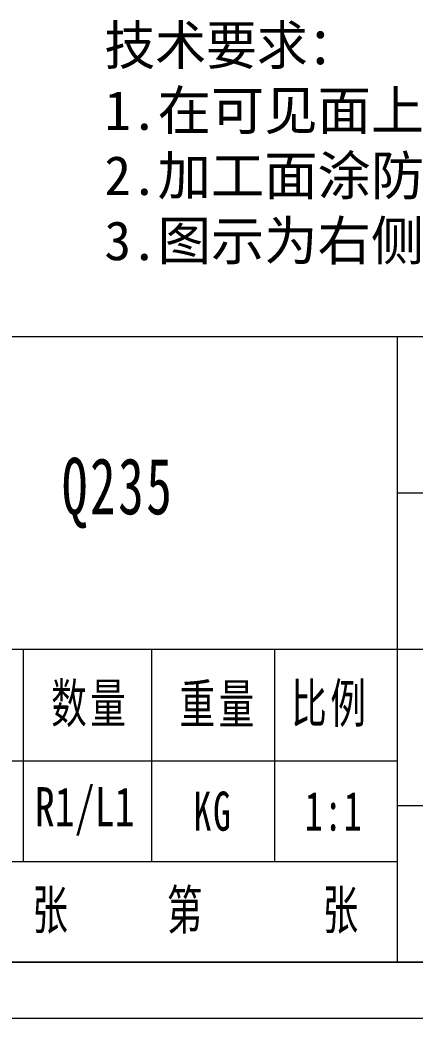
# Model space of a CAD drawing. Header units: millimetres. Extents: x -15766 to 80009, y -9701 to 15159.
# Drawn here: x -9698.2 to -9662.8, y 2838.5 to 2927.9 of the extents above; entities that cross this region are included whole.
import ezdxf

# ---------------------------------------------------------------- set-up
doc = ezdxf.new("R2010")
doc.units = ezdxf.units.MM
for name, color, linetype, lineweight in [('CDRAFT0', 7, 'Continuous', 18), ('title_frame', 7, 'Continuous', 18), ('word_dim', 9, 'Continuous', 18), ('尺寸线层', 3, 'Continuous', 18), ('粗实线层_1', 7, 'Continuous', 15), ('细实线层', 7, 'Continuous', 18)]:
    doc.layers.add(name, color=color, linetype=linetype, lineweight=lineweight)
doc.styles.add('标准', font='', dxfattribs={"width": 0.667})
doc.styles.get('标准').set_extended_font_data('宋体')

# ---------------------------------------------------------------- blocks, each defined once
blk = doc.blocks.new('*X1570')
at = {"layer": 'CDRAFT0'}
blk.add_line((0, 0), (420, 0), dxfattribs=at)
at = {"layer": '粗实线层_1'}
blk.add_line((25, 5), (415, 5), dxfattribs=at)

msp = doc.modelspace()

# ---------------------------------------------------------------- linework, layer by layer
at = {"layer": '粗实线层_1'}
for p, q in [((-9614.42116, 2899.48453), (-9794.42116, 2899.48453)), ((-9664.42116, 2899.48453), (-9664.42116, 2843.48453)), ((-9614.42116, 2885.48453), (-9664.42116, 2885.48453)), ((-9664.42116, 2871.48453), (-9794.42116, 2871.48453)), ((-9697.92116, 2871.48453), (-9697.92116, 2852.48453)), ((-9686.42116, 2871.48453), (-9686.42116, 2852.48453)), ((-9675.42116, 2871.48453), (-9675.42116, 2852.48453)), ((-9614.42116, 2871.48453), (-9664.42116, 2871.48453)), ((-9614.42116, 2857.48453), (-9664.42116, 2857.48453)), ((-9664.42116, 2852.48453), (-9714.42116, 2852.48453)), ((-9614.42116, 2843.48453), (-9794.42116, 2843.48453))]:
    msp.add_line(p, q, dxfattribs=at)
at = {"layer": '细实线层'}
msp.add_line((-9664.42116, 2861.48453), (-9714.42116, 2861.48453), dxfattribs=at)

# ---------------------------------------------------------------- block references
at = {"layer": 'title_frame'}
msp.add_blockref('*X1570', (-10029.42116, 2838.48453), dxfattribs=at)

# ---------------------------------------------------------------- texts
at = {"layer": 'word_dim', "linetype": 'Continuous', "ltscale": 4, "insert": (-9690.64971, 2927.35613), "char_height": 3.5, "width": 139.6035818, "attachment_point": 1}
msp.add_mtext('{\\C3;技术要求：\\P\\fNSimSun|b0|i0|c134|p49;1\\fSimSun|b0|i0|c134|p49;.在可见面上刻零件号;\\P2.加工面涂防锈漆，其余表面按色板喷漆;\\P\\fNSimSun|b0|i0|c134|p49;3.图示为右侧，左侧与之对称制作。}', dxfattribs=at)
at = {"layer": '尺寸线层', "attachment_point": 5, "line_spacing_factor": 1.15057, "style": '标准'}
for s, insert, char_height, width in [('{\\T1.1;Q235}', (-9689.42116, 2885.48453), 5.0503058, 29.4580043), ('\\T1.1;数量', (-9691.92116, 2866.48453), 3.5, 22), ('\\T1.1;重量', (-9680.42116, 2866.48453), 3.5, 22), ('\\T1.1;比例', (-9670.42116, 2866.48453), 3.5, 22), ('{\\fFangSong|b0|i0|c134|p49;\\W0.75;\\C3;R1/L1}', (-9692.42116, 2856.98453), 3.5, 11), ('{\\T1.1;KG}', (-9680.92116, 2856.98453), 3.5, 11), ('\\T1.1;1:1', (-9670.08635, 2856.98453), 3.5, 10.6696195), ('\\T1.1;第', (-9683.31092, 2847.98453), 3.5, 8), ('\\T1.1;张', (-9695.34983, 2847.98453), 3.5, 8), ('\\T1.1;张', (-9669.34983, 2847.98453), 3.5, 8)]:
    msp.add_mtext(s, dxfattribs=dict(at, insert=insert, char_height=char_height, width=width))

doc.saveas('drawing.dxf')
